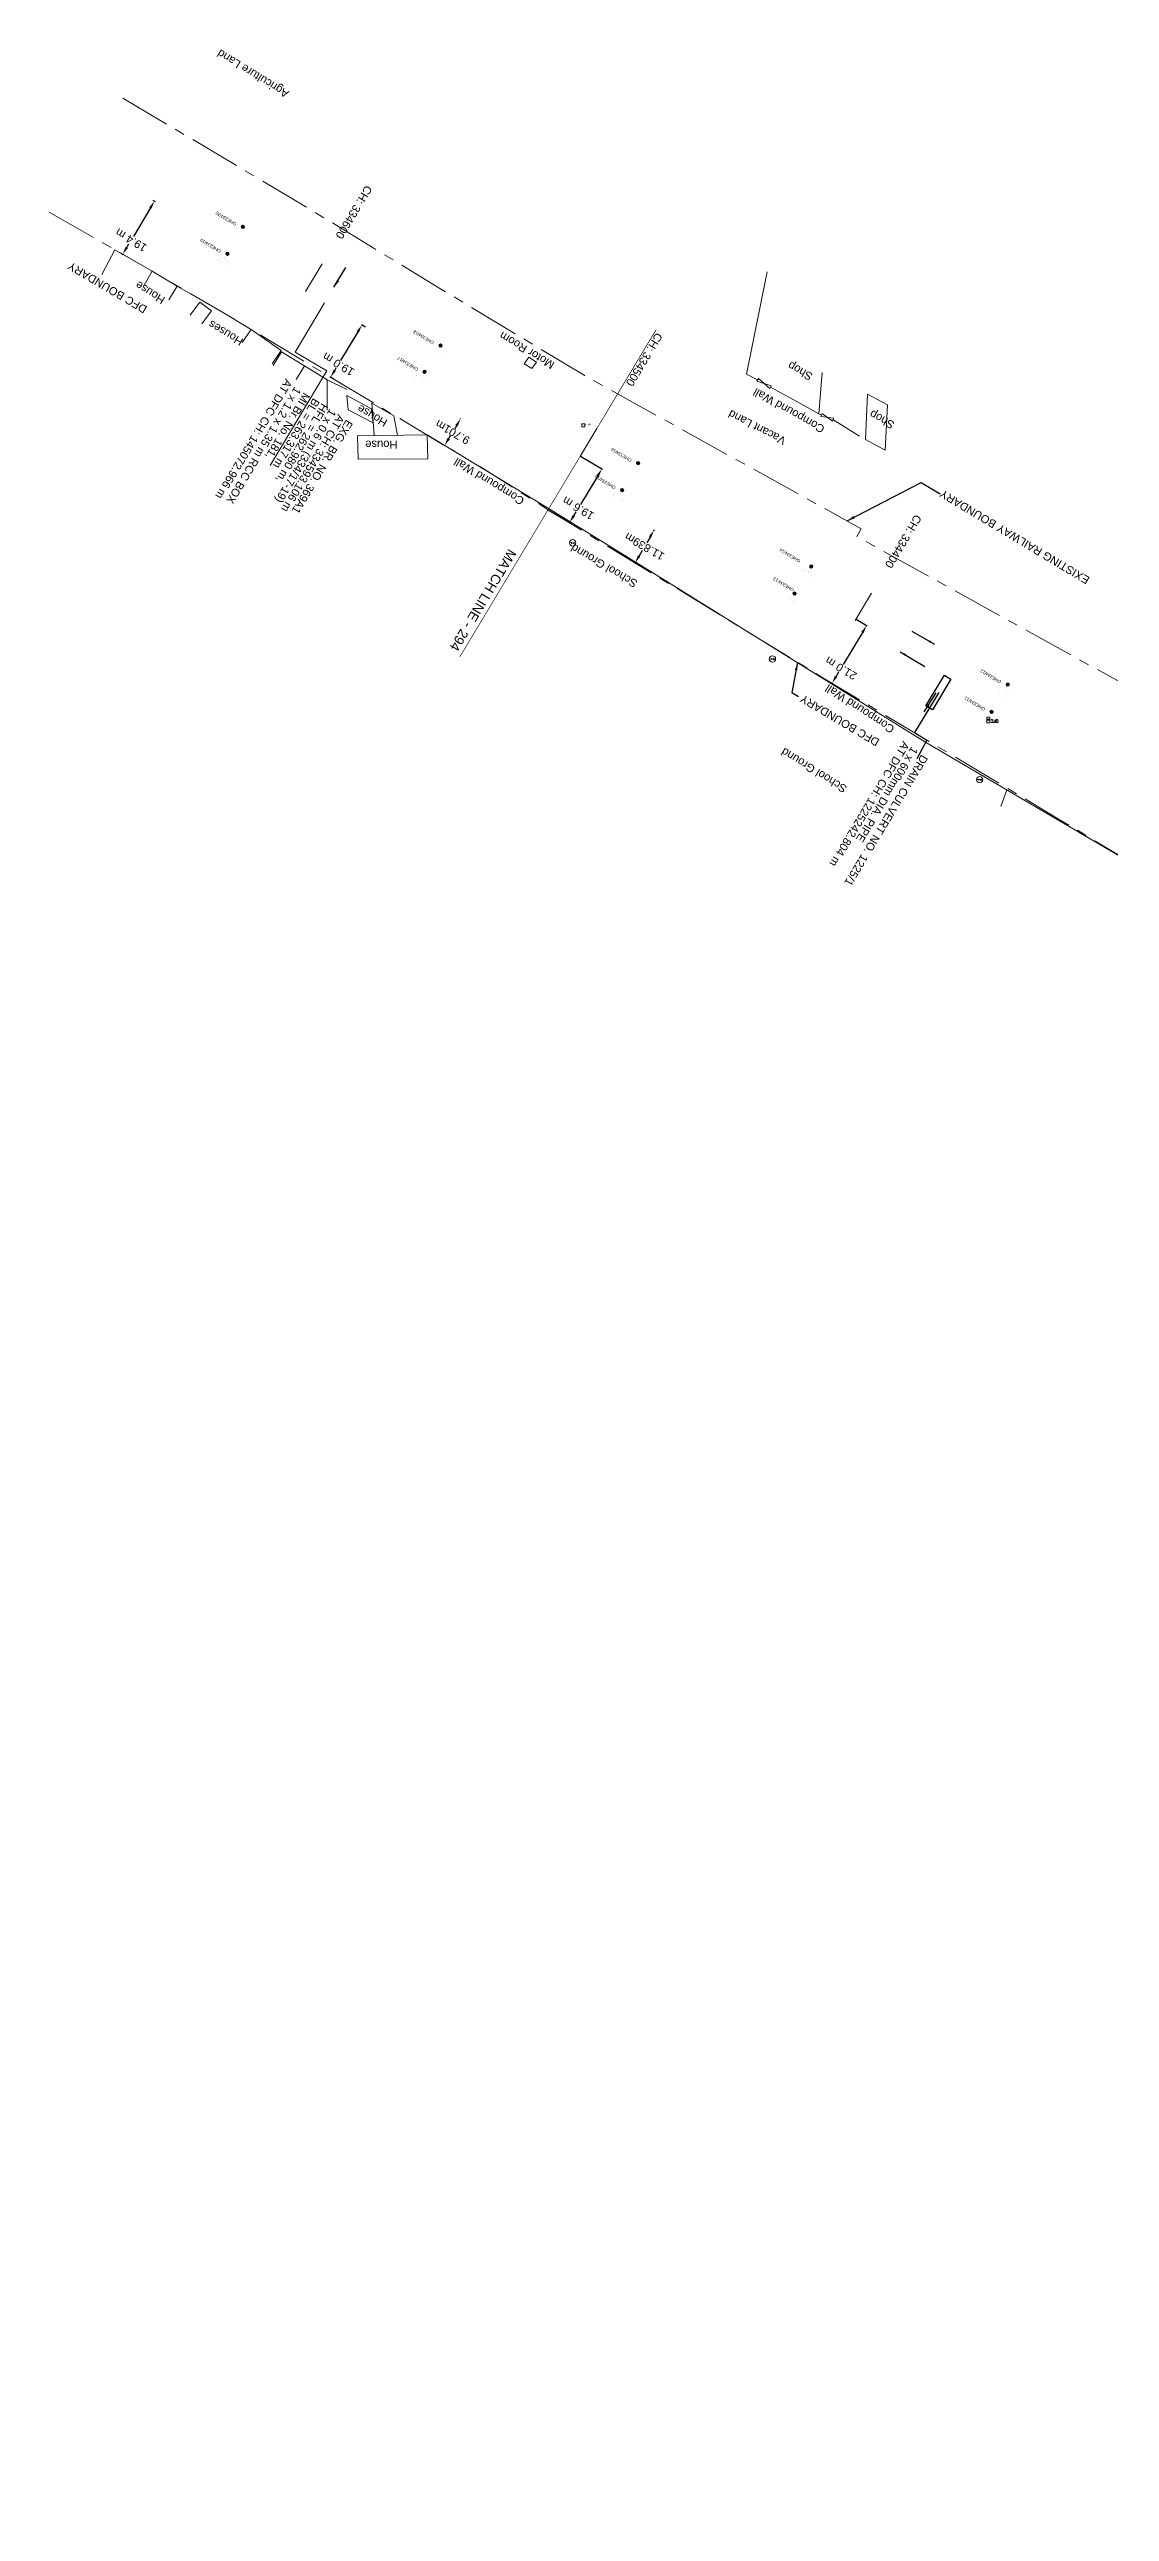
# Model space of a CAD drawing. Header units: metres. Extents: x -1651858 to 619161, y 795717 to 3398838.
# Drawn here: x 615815 to 616146, y 3398050 to 3398819 of the extents above; entities that cross this region are included whole.
import ezdxf
from ezdxf.enums import TextEntityAlignment as Align

# ---------------------------------------------------------------- set-up
doc = ezdxf.new("R2010")
doc.units = ezdxf.units.M
doc.header["$MEASUREMENT"] = 0
doc.linetypes.add('CENTER', pattern=[50.8, 31.75, -6.35, 6.35, -6.35])
doc.linetypes.add('PHANTOM2', pattern=[1.25, 0.625, -0.125, 0.125, -0.125, 0.125, -0.125])
doc.layers.get('Defpoints').update_dxf_attribs({"lineweight": 0})
for name, color, linetype, lineweight in [('Bounary Dim', 10, 'Continuous', 13), ('CANAL BOTTOM', 5, 'Continuous', 0), ('Commercial Building Semipucca', 251, 'Continuous', 0), ('Compound Wall', 251, 'Continuous', 0), ('DFCC BOUNDARY', 6, 'CENTER', 0), ('Electric Pole', 251, 'Continuous', 0), ('EXISTING BRIDGE DETAILS', 7, 'Continuous', 0), ('Existing Chainage', 7, 'Continuous', 0), ('Existing Railway Boundary', 7, 'CENTER', 0), ('flow direction', 7, 'Continuous', 0), ('Gate', 251, 'Continuous', 0), ('MATCH LINE', 7, 'Continuous', 0), ('Ofc Pillar', 251, 'Continuous', 0), ('OHE MAST', 8, 'Continuous', 0), ('OHE MAST TEXT', 8, 'Continuous', 0), ('Residential Building Pucca', 251, 'Continuous', 0), ('Side Details', 251, 'Continuous', 0), ('Tbm Pillar', 251, 'Continuous', 0), ('Text', 251, 'Continuous', 0)]:
    doc.layers.add(name, color=color, linetype=linetype, lineweight=lineweight)
doc.layers.add('DRAIN CULVERT', color=1, linetype='Continuous')
doc.styles.add('notes', font='romans.shx', dxfattribs={"height": 2})
doc.styles.get("Standard").update_dxf_attribs({"font": 'arial.ttf'})
doc.styles.add('Style-Arial', font='arial.ttf')
doc.styles.add('Text', font='arial.ttf', dxfattribs={"height": 2})
doc.dimstyles.new('DIM', dxfattribs={"dimtxt": 2.5, "dimasz": 2.5, "dimexe": 0.18, "dimexo": 0.0625, "dimgap": 0.09, "dimtad": 0, "dimtih": 1, "dimtoh": 1, "dimdec": 3, "dimzin": 0, "dimdsep": 46, "dimtxsty": 'Standard', "dimcen": 0.09, "dimadec": 0, "dimazin": 0, "dimtfac": 1, "dimtdec": 3, "dimtofl": 0, "dimtmove": 0, "dimatfit": 3, "dimfxl": 1, "dimtolj": 1, "dimtzin": 0, "dimarcsym": 0})
doc.dimstyles.new('ISO-25', dxfattribs={"dimtxt": 2.5, "dimasz": 2.5, "dimexe": 1.25, "dimexo": 0.625, "dimtad": 1, "dimtxsty": 'Standard', "dimcen": 2.5, "dimadec": 0, "dimazin": 0, "dimtfac": 1, "dimtmove": 0, "dimatfit": 3, "dimfxl": 1, "dimarcsym": 0})
doc.dimstyles.get("Standard").update_dxf_attribs({"dimtxt": 2.5, "dimasz": 0.18, "dimexe": 0.18, "dimexo": 0.0625, "dimgap": 0.09, "dimtad": 0, "dimtih": 1, "dimtoh": 1, "dimdec": 3, "dimzin": 0, "dimdsep": 46, "dimtxsty": 'Standard', "dimcen": 0.09, "dimadec": 0, "dimazin": 0, "dimtfac": 1, "dimtdec": 3, "dimtofl": 0, "dimtmove": 0, "dimatfit": 3, "dimfxl": 1, "dimtolj": 1, "dimtzin": 0, "dimarcsym": 0})

# ---------------------------------------------------------------- blocks, each defined once
blk = doc.blocks.new('GT')
at = {"layer": 'Gate'}
for p, q in [((-0.5, -0.5), (-0.5, 0.5)), ((-0.5, 0.5), (0.5, -0.5)), ((0.5, 0.5), (0.5, -0.5))]:
    blk.add_line(p, q, dxfattribs=at)
at = {"layer": 'Gate', "flags": 128}
blk.add_lwpolyline([(0.5, 0.5), (-0.5, -0.5)], dxfattribs=at)
blk = doc.blocks.new('EP')
at = {"extrusion": (0, 0, -1)}
blk.add_hatch(color=8, dxfattribs=at).paths.add_polyline_path([(-0.31, -0.24), (-0.94, -0.01), (-0.41, -0.1), (-0.43, 0.15), (0.21, -0.05), (0.21, 0.16), (0.93, -0.01), (0.31, 0.07), (0.31, -0.19), (-0.31, 0)])
at = {"color": 8}
for p, q in [((-0.93, -0.01), (-0.21, 0.16)), ((-0.31, 0.07), (-0.93, -0.01)), ((-0.31, -0.19), (-0.31, 0.07)), ((0.31, 0), (-0.31, -0.19)), ((-0.21, 0.16), (-0.21, -0.05)), ((-0.21, -0.05), (0.43, 0.15)), ((0.31, -0.24), (0.31, 0)), ((0.43, 0.15), (0.41, -0.1)), ((0.94, -0.01), (0.31, -0.24)), ((0.41, -0.1), (0.94, -0.01))]:
    blk.add_line(p, q, dxfattribs=at)
blk.add_circle((0, 0), 1, dxfattribs=at)
blk = doc.blocks.new('TBM')
at = {"const_width": 0.042, "flags": 128}
blk.add_lwpolyline([(0.84, -0.84), (-0.84, -0.84), (-0.84, 0.84), (0.84, 0.84), (0.84, -0.84)], close=True, dxfattribs=at)
blk.add_3dface([(0.5, -0.5), (-0.5, -0.5), (-0.5, 0.5), (0.5, 0.5)])
blk = doc.blocks.new('OFC')
at = {"ltscale": 5}
for p, q in [((-0.46, 0), (-0.46, 1.23)), ((-0.46, 0), (0.46, 0)), ((0.46, 0), (0.46, 1.23))]:
    blk.add_line(p, q, dxfattribs=at)
blk.add_arc((0, 1.36), 0.48, 343.89789, 196.10211, dxfattribs=at)
for points in [[(-0.34, 1.13, 1.23), (-0.34, 1.13), (-0.34, 0.77), (-0.34, 0.77, 1.23)], [(0.38, 1.13, 1.23), (0.38, 1.13), (-0.34, 1.13), (-0.34, 1.13, 1.23)], [(0.38, 1.13), (0.38, 0.77), (-0.34, 0.77), (-0.34, 1.13)], [(0.38, 0.77, 1.23), (0.38, 1.13, 1.23), (-0.34, 1.13, 1.23), (-0.34, 0.77, 1.23)], [(-0.34, 0.77, 1.23), (-0.34, 0.77), (0.38, 0.77), (0.38, 0.77, 1.23)], [(0.38, 0.77, 1.23), (0.38, 0.77), (0.38, 1.13), (0.38, 1.13, 1.23)]]:
    blk.add_3dface(points)
at = {"ltscale": 5, "style": 'notes'}
blk.add_text('OFC', height=0.246, rotation=0, dxfattribs=at).set_placement((-0.33, 0.84))
at = {"style": 'notes'}
blk.add_text('OFC', height=0.937, rotation=180, dxfattribs=at).set_placement((3.2, 0.99, -359.18))
blk = doc.blocks.new('OHE MAST')
h = blk.add_hatch(color=256)
edge = h.paths.add_edge_path()
edge.add_arc((0, 0), 0.514, 0, 360)
at = {"const_width": 0.01, "flags": 128}
for points in [[(1.5, 3.5), (1.5, 2), (-1.5, 2), (-1.5, 3.5)], [(0, 2), (0, 0)]]:
    blk.add_lwpolyline(points, dxfattribs=at)
blk.add_circle((0, 0), 0.514)
blk = doc.blocks.new('*D38')
at = {"layer": 'Bounary Dim', "color": 0, "lineweight": -2, "transparency": 16777216}
for p, q in [((616003.65, 3398668.84), (616003.99, 3398668.65)), ((615999.16, 3398660.65), (616000.19, 3398662.43)), ((616002.58, 3398666.57), (616001.55, 3398664.8)), ((615997.73, 3398658.59), (615998.06, 3398658.4))]:
    blk.add_line(p, q, dxfattribs=at)
at = {"layer": 'Bounary Dim', "color": 0, "transparency": 16777216}
for points in [[(616002.22, 3398666.78), (616002.94, 3398666.36), (616003.83, 3398668.74)], [(615998.8, 3398660.86), (615999.52, 3398660.44), (615997.91, 3398658.49)]]:
    blk.add_solid(points, dxfattribs=at)
at = {"layer": 'Defpoints', "color": 0, "transparency": 16777216}
for p in [(616003.59, 3398668.87), (616003.83, 3398668.74), (615997.67, 3398658.62)]:
    blk.add_point(p, dxfattribs=at)
at = {"layer": 'Bounary Dim', "color": 0, "transparency": 16777216, "insert": (616000.87, 3398663.61), "char_height": 2.5, "attachment_point": 5, "rotation": 150}
blk.add_mtext('\\A1;11.839m', dxfattribs=at)
blk = doc.blocks.new('*D39')
at = {"layer": 'Bounary Dim', "color": 0, "lineweight": -2, "transparency": 16777216}
for p, q in [((615942.15, 3398701.35), (615941.64, 3398700.51)), ((615943.4, 3398703.52), (615943.27, 3398703.59)), ((615938.41, 3398695.19), (615938.29, 3398695.27)), ((615939.73, 3398697.32), (615940.24, 3398698.16))]:
    blk.add_line(p, q, dxfattribs=at)
at = {"layer": 'Bounary Dim', "color": 0, "transparency": 16777216}
for points in [[(615941.79, 3398701.57), (615942.5, 3398701.14), (615943.43, 3398703.5)], [(615939.37, 3398697.53), (615940.09, 3398697.11), (615938.45, 3398695.18)]]:
    blk.add_solid(points, dxfattribs=at)
at = {"layer": 'Defpoints', "color": 0, "transparency": 16777216}
for p in [(615943.43, 3398703.5), (615943.45, 3398703.48), (615938.47, 3398695.16)]:
    blk.add_point(p, dxfattribs=at)
at = {"layer": 'Bounary Dim', "color": 0, "transparency": 16777216, "insert": (615940.94, 3398699.34), "char_height": 2.5, "attachment_point": 5, "rotation": 150}
blk.add_mtext('\\A1;9.701m', dxfattribs=at)
blk = doc.blocks.new('*D30')
at = {"layer": 'Defpoints', "color": 0, "linetype": 'ByBlock', "ltscale": 5, "transparency": 16777216}
for p in [(616066.86, 3398640.91), (616070.2, 3398638.92), (616056.07, 3398622.88)]:
    blk.add_point(p, dxfattribs=at)
at = {"layer": 'DFCC BOUNDARY', "color": 0, "linetype": 'ByBlock', "lineweight": -2, "ltscale": 5, "transparency": 16777216}
for p, q in [((616066.92, 3398640.88), (616070.35, 3398638.82)), ((616068.91, 3398636.77), (616062.92, 3398626.76)), ((616056.12, 3398622.85), (616059.55, 3398620.79)), ((616060.68, 3398623.03), (616061.51, 3398624.42))]:
    blk.add_line(p, q, dxfattribs=at)
at = {"layer": 'DFCC BOUNDARY', "color": 0, "linetype": 'ByBlock', "ltscale": 5, "transparency": 16777216}
for points in [[(616068.55, 3398636.99), (616069.27, 3398636.56), (616070.2, 3398638.92)], [(616060.33, 3398623.24), (616061.04, 3398622.81), (616059.4, 3398620.88)]]:
    blk.add_solid(points, dxfattribs=at)
at = {"layer": 'DFCC BOUNDARY', "color": 0, "linetype": 'ByBlock', "ltscale": 5, "transparency": 16777216, "insert": (616062.22, 3398625.59), "char_height": 2.5, "attachment_point": 5, "rotation": 149}
blk.add_mtext('\\A1;21.0 m', dxfattribs=at)
blk = doc.blocks.new('*D31')
at = {"layer": 'Defpoints', "color": 0, "linetype": 'ByBlock', "ltscale": 5, "transparency": 16777216}
for p in [(615980.86, 3398691.9), (615987.56, 3398687.87), (615970.76, 3398675.1)]:
    blk.add_point(p, dxfattribs=at)
at = {"layer": 'DFCC BOUNDARY', "color": 0, "linetype": 'ByBlock', "lineweight": -2, "ltscale": 5, "transparency": 16777216}
for p, q in [((615980.92, 3398691.87), (615987.71, 3398687.78)), ((615986.27, 3398685.73), (615980.89, 3398676.78)), ((615970.81, 3398675.07), (615977.61, 3398670.98)), ((615978.75, 3398673.21), (615979.48, 3398674.43))]:
    blk.add_line(p, q, dxfattribs=at)
at = {"layer": 'DFCC BOUNDARY', "color": 0, "linetype": 'ByBlock', "ltscale": 5, "transparency": 16777216}
for points in [[(615985.91, 3398685.94), (615986.63, 3398685.52), (615987.56, 3398687.87)], [(615978.39, 3398673.43), (615979.1, 3398673), (615977.46, 3398671.07)]]:
    blk.add_solid(points, dxfattribs=at)
at = {"layer": 'DFCC BOUNDARY', "color": 0, "linetype": 'ByBlock', "ltscale": 5, "transparency": 16777216, "insert": (615980.18, 3398675.61), "char_height": 2.5, "attachment_point": 5, "rotation": 149}
blk.add_mtext('\\A1;19.6 m', dxfattribs=at)
blk = doc.blocks.new('*D32')
at = {"layer": 'Defpoints', "color": 0, "linetype": 'ByBlock', "ltscale": 5, "transparency": 16777216}
for p in [(615912.62, 3398732.81), (615913.82, 3398732.09), (615904.05, 3398715.79)]:
    blk.add_point(p, dxfattribs=at)
at = {"layer": 'DFCC BOUNDARY', "color": 0, "linetype": 'ByBlock', "lineweight": -2, "ltscale": 5, "transparency": 16777216}
for p, q in [((615911.34, 3398730.66), (615905.98, 3398721.73)), ((615913.76, 3398732.12), (615912.47, 3398732.9)), ((615904, 3398715.82), (615902.7, 3398716.6)), ((615904.14, 3398718.65), (615904.58, 3398719.39))]:
    blk.add_line(p, q, dxfattribs=at)
at = {"layer": 'DFCC BOUNDARY', "color": 0, "linetype": 'ByBlock', "ltscale": 5, "transparency": 16777216}
for points in [[(615910.98, 3398730.88), (615911.69, 3398730.45), (615912.62, 3398732.81)], [(615903.78, 3398718.87), (615904.5, 3398718.44), (615902.85, 3398716.51)]]:
    blk.add_solid(points, dxfattribs=at)
at = {"layer": 'DFCC BOUNDARY', "color": 0, "linetype": 'ByBlock', "ltscale": 5, "transparency": 16777216, "insert": (615905.28, 3398720.56), "char_height": 2.5, "attachment_point": 5, "rotation": 149}
blk.add_mtext('\\A1;19.0 m', dxfattribs=at)
blk = doc.blocks.new('*D33')
at = {"layer": 'Defpoints', "color": 0, "linetype": 'ByBlock', "ltscale": 5, "transparency": 16777216}
for p in [(615847.31, 3398771.88), (615847.87, 3398771.55), (615837.36, 3398755.25)]:
    blk.add_point(p, dxfattribs=at)
at = {"layer": 'DFCC BOUNDARY', "color": 0, "linetype": 'ByBlock', "lineweight": -2, "ltscale": 5, "transparency": 16777216}
for p, q in [((615846.59, 3398769.4), (615841.28, 3398760.52)), ((615847.36, 3398771.85), (615848.03, 3398771.45)), ((615837.41, 3398755.22), (615838.08, 3398754.82)), ((615839.2, 3398757.06), (615839.87, 3398758.18))]:
    blk.add_line(p, q, dxfattribs=at)
at = {"layer": 'DFCC BOUNDARY', "color": 0, "linetype": 'ByBlock', "ltscale": 5, "transparency": 16777216}
for points in [[(615846.23, 3398769.61), (615846.94, 3398769.19), (615847.87, 3398771.55)], [(615838.85, 3398757.27), (615839.56, 3398756.85), (615837.92, 3398754.91)]]:
    blk.add_solid(points, dxfattribs=at)
at = {"layer": 'DFCC BOUNDARY', "color": 0, "linetype": 'ByBlock', "ltscale": 5, "transparency": 16777216, "insert": (615840.57, 3398759.35), "char_height": 2.5, "attachment_point": 5, "rotation": 149}
blk.add_mtext('\\A1;19.4 m', dxfattribs=at)

msp = doc.modelspace()

# ---------------------------------------------------------------- linework, layer by layer
at = {"layer": 'Commercial Building Semipucca'}
for points in [[(615964.7196, 3398722.7339), (615967.1618, 3398721.2487), (615965.692, 3398719.2447), (615963.2497, 3398720.7299)], [(616076.0225, 3398693.7432), (616069.8636, 3398697.0752), (616070.4936, 3398711.262), (616076.6917, 3398707.9087)]]:
    msp.add_3dface(points, dxfattribs=at)
at = {"layer": 'Compound Wall', "flags": 128}
for points in [[(615847.191, 3398749.5972), (615835.4961, 3398756.3215), (615831.4529, 3398748.6386)], [(615854.9573, 3398744.9354), (615868.9093, 3398736.9504)], [(616039.1638, 3398749.4172), (616032.7335, 3398717.446), (616036.1576, 3398715.647)], [(615868.9093, 3398736.9504), (615878.0645, 3398731.4081)], [(615894.6766, 3398720.0657), (615901.8088, 3398715.7166), (615901.7818, 3398706.2549)], [(615907.902, 3398712.7185), (615901.8088, 3398715.7166)], [(616055.3369, 3398705.0887), (616056.2886, 3398717.9306)], [(616040.2059, 3398713.3843), (616048.1786, 3398709.0698), (616055.3369, 3398705.0887), (616056.095, 3398704.6906)], [(616059.7126, 3398703.2932), (616068.0143, 3398698.0619)], [(615933.002, 3398698.5462), (615972.4256, 3398674.5651), (616005.3543, 3398654.2252), (616088.3818, 3398602.6288), (616156.8342, 3398562.4438), (616209.3166, 3398531.5873)], [(616114.0389, 3398587.5668), (616112.083, 3398582.3952)]]:
    msp.add_lwpolyline(points, dxfattribs=at)
at = {"layer": 'DFCC BOUNDARY', "lineweight": 0, "ltscale": 0.5, "flags": 128}
msp.add_lwpolyline([(615815.014, 3398768.0614), (615835.4961, 3398756.3215), (615847.191, 3398749.5972), (615868.9093, 3398736.9504), (615885.3091, 3398727.0081), (615901.9021, 3398717.0798), (615922.1884, 3398704.9199), (615942.5882, 3398692.6919), (615949.6278, 3398688.4701), (615970.7591, 3398675.0974), (616056.0656, 3398622.8799), (616072.3874, 3398613.1076), (616096.3103, 3398598.7845), (616113.4533, 3398588.5045), (616130.3605, 3398578.3659), (616151.0552, 3398565.9857), (616158.9536, 3398561.2607), (616228.0059, 3398520.8509), (616231.2289, 3398518.906), (616247.3195, 3398509.2733), (616283.9979, 3398487.3031), (616304.6518, 3398474.9256), (616326.9405, 3398461.5588), (616349.7841, 3398447.8593), (616371.1383, 3398435.0259), (616392.4976, 3398422.1893), (616399.5331, 3398417.955), (616399.5239, 3398417.9398)], dxfattribs=at)
at = {"layer": 'DRAIN CULVERT'}
msp.add_lwpolyline([(616090.8106, 3398612.5998), (616088.7533, 3398613.8358), (616094.4914, 3398623.4607), (616096.5487, 3398622.2247)], close=True, dxfattribs=at)
msp.add_lwpolyline([(616092.7097, 3398618.0408), (616085.1128, 3398605.4887), (616089.0493, 3398603.1062), (616085.8592, 3398597.2888)], dxfattribs=at)
at = {"layer": 'EXISTING BRIDGE DETAILS', "linetype": 'Continuous', "lineweight": 0, "flags": 128}
msp.add_lwpolyline([(615900.9808, 3398739.7725), (615891.7709, 3398724.38), (615901.6342, 3398718.4785), (615883.957, 3398688.9347)], dxfattribs=at)
at = {"layer": 'Existing Chainage', "linetype": 'Continuous', "lineweight": 13, "flags": 128}
for points in [[(615900.1991, 3398751.8936), (615895.0646, 3398743.3124)], [(615985.9832, 3398700.4822), (615980.8399, 3398691.9062)], [(616071.7331, 3398649.0482), (616066.5962, 3398640.4684)]]:
    msp.add_lwpolyline(points, dxfattribs=at)
at = {"layer": 'Existing Railway Boundary', "ltscale": 0.5, "flags": 128}
msp.add_lwpolyline([(615837.9764, 3398803.7151), (615849.5142, 3398796.835), (615894.7969, 3398769.958), (615937.4983, 3398743.942), (615981.9902, 3398717.098), (616068.5113, 3398669.173), (616067.1408, 3398666.777), (616155.2607, 3398617.97), (616241.8019, 3398557.182), (616565.2008, 3398392.086), (616565.2008, 3398392.086), (616804.6072, 3398248.331), (616912.456, 3398182.568), (616957.6006, 3398155.162), (616991.8302, 3398135.404), (617436.1711, 3397855.952)], dxfattribs=at)
at = {"layer": 'MATCH LINE', "linetype": 'PHANTOM2', "ltscale": 15, "const_width": 0.2}
msp.add_lwpolyline([(616004.5276, 3398731.4037), (615943.2178, 3398629.1747)], dxfattribs=at)
at = {"layer": 'Residential Building Pucca', "flags": 128}
for points in [[(615844.6185, 3398745.3115), (615847.191, 3398749.5972), (615854.9573, 3398744.9354), (615852.3847, 3398740.6497)], [(615859.0532, 3398735.8902), (615862.0265, 3398739.9083), (615865.6563, 3398737.2222), (615862.683, 3398733.2042)], [(615875.1936, 3398727.3163), (615878.0645, 3398731.4081), (615887.4564, 3398724.8187), (615884.5855, 3398720.7268)], [(615884.8863, 3398720.195), (615887.4947, 3398724.459), (615894.6766, 3398720.0657), (615892.0682, 3398715.8017)], [(615916.4876, 3398698.2945), (615915.7094, 3398708.3518), (615922.6272, 3398704.4107), (615923.7461, 3398698.4051)]]:
    msp.add_lwpolyline(points, dxfattribs=at)
at = {"layer": 'Residential Building Pucca'}
for points in [[(615908.3655, 3398706.3626), (615907.9034, 3398710.7749), (615915.6462, 3398706.661), (615916.1083, 3398702.2487)], [(615911.4424, 3398690.8808), (615911.2605, 3398698.2148), (615933.002, 3398698.5462), (615933.1884, 3398691.0267)]]:
    msp.add_3dface(points, dxfattribs=at)

# ---------------------------------------------------------------- block references
at = {"layer": 'Electric Pole'}
for p in [(615978.4201, 3398664.7635), (615978.4201, 3398664.7635), (616040.7983, 3398628.4787), (616040.7983, 3398628.4787), (616105.5208, 3398590.7952), (616105.5208, 3398590.7952)]:
    msp.add_blockref('EP', p, dxfattribs=at)
at = {"layer": 'Gate'}
for p, xscale, yscale, zscale, rotation in [((616038.1818, 3398714.5156), 4.63774815647648, 0.9997078268975733, 2.153228536688414, 330.416304841898), ((616057.9038, 3398703.9919), 3.87812038103544, 0.9997078268975732, 1.969006678143101, 338.4163048434611)]:
    msp.add_blockref('GT', p, dxfattribs=dict(at, xscale=xscale, yscale=yscale, zscale=zscale, rotation=rotation))
at = {"layer": 'Ofc Pillar'}
msp.add_blockref('OFC', (616108.1836, 3398608.5607), dxfattribs=at)
at = {"layer": 'OHE MAST', "color": 2, "rotation": 149.0208306544455}
for p in [(615875.4543, 3398763.4769), (615870.6167, 3398755.079), (615937.1747, 3398726.4054), (615932.173, 3398718.1975), (615998.8404, 3398689.6982), (615993.8532, 3398681.2577), (616052.9084, 3398657.3959), (616047.7213, 3398648.93), (616114.2622, 3398620.4676), (616109.2503, 3398611.9551)]:
    msp.add_blockref('OHE MAST', p, dxfattribs=at)
at = {"layer": 'Tbm Pillar'}
msp.add_blockref('TBM', (615981.7788, 3398701.4651), dxfattribs=at)

# ---------------------------------------------------------------- texts
at = {"layer": 'DFCC BOUNDARY', "linetype": 'Continuous', "ltscale": 5}
for p in [(615845.8021, 3398738.4547), (616074.4627, 3398603.2431)]:
    msp.add_text('DFC BOUNDARY', height=2.5, rotation=149.3990418, dxfattribs=at).set_placement(p)
at = {"layer": 'DRAIN CULVERT'}
for s, p in [('AT DFC CH: 1225242.804 m', (616081.5988, 3398602.9957)), ('1 x 600mm DIA. PIPE', (616084.2882, 3398601.3073)), ('DRAIN CULVERT NO. 1225/1', (616087.3314, 3398598.8218))]:
    msp.add_text(s, height=2.5, rotation=238.962938, dxfattribs=at).set_placement(p)
at = {"layer": 'EXISTING BRIDGE DETAILS', "color": 10}
for s, p in [('AT DFC CH: 145072.966 m', (615888.8323, 3398716.208)), ('1 x 1.2 x 1.35 m RCC BOX', (615891.6827, 3398713.7156)), ('MI Br. No. 181, ', (615894.4525, 3398711.962))]:
    msp.add_text(s, height=2.5, rotation=239, dxfattribs=at).set_placement(p)
at = {"layer": 'EXISTING BRIDGE DETAILS'}
for s, p in [('BL = 263.317 m', (615897.4658, 3398710.1815)), ('1 x 0.6 m (334/17-19)', (615902.6273, 3398706.8162)), ('HFL = 262.980 m,', (615900.1007, 3398708.5885)), ('AT CH: 334593.106 m', (615905.208, 3398705.1335)), ('EXG. BR. NO. 369A1 ', (615907.7888, 3398703.4509))]:
    msp.add_text(s, height=2.5, rotation=239, dxfattribs=at).set_placement(p)
at = {"layer": 'Existing Chainage', "lineweight": 0, "char_height": 2.5, "attachment_point": 6, "line_spacing_factor": 0.6, "style": 'Style-Arial'}
for s, insert, rotation in [('CH: 334600', (615905.3335, 3398760.0581), 239.1062683), ('CH: 334500', (615995.9917, 3398714.0396), 239.0476079), ('CH: 334400', (616076.87, 3398657.2113), 239.0901063)]:
    msp.add_mtext(s, dxfattribs=dict(at, insert=insert, rotation=rotation))
at = {"layer": 'Existing Railway Boundary', "linetype": 'Continuous', "ltscale": 5}
msp.add_text('EXISTING RAILWAY BOUNDARY', height=2.5, rotation=149, dxfattribs=at).set_placement((616140.1007, 3398653.846))
at = {"layer": 'MATCH LINE', "linetype": 'Continuous'}
msp.add_text('MATCH LINE - 294', height=3, rotation=239.0346667, dxfattribs=at).set_placement((615958.4627, 3398663.0868))
at = {"layer": 'OHE MAST TEXT'}
for s, p in [('OHE334/20', (615873.5667, 3398764.6043)), ('OHE334/19', (615868.7483, 3398756.1773)), ('OHE334/18', (615935.2767, 3398727.5593)), ('OHE334/17', (615930.3297, 3398719.2583)), ('OHE334/16', (615996.986, 3398690.7893)), ('OHE334/15', (615991.9768, 3398682.3123)), ('OHE334/14', (616049.6512, 3398659.3825)), ('OHE334/13', (616047.6786, 3398650.3503)), ('OHE334/12', (616112.3778, 3398621.5983)), ('OHE334/11', (616107.3715, 3398613.0743))]:
    msp.add_text(s, height=1, rotation=149, dxfattribs=at).set_placement(p)
at = {"layer": 'Side Details'}
msp.add_text('Agriculture Land', height=2.5, rotation=148.3230405, dxfattribs=at).set_placement((615890.0881, 3398805.7316))
at = {"layer": 'Tbm Pillar'}
msp.add_text('PILLAR', height=0.5, dxfattribs=at).set_placement((615981.7788, 3398701.465))
at = {"layer": 'Text', "style": 'Text'}
for s, rotation, p in [('House', 147.5173887, (615846.4846, 3398742.9232)), ('Houses', 148.8889047, (615870.0982, 3398730.2919)), ('Motor Room', 149.2020852, (615964.1295, 3398724.8988)), ('Shop', 150.627685, (616049.4558, 3398718.4166)), ('House', 149.9614794, (615915.8366, 3398704.4434)), ('Compound Wall', 150.6288867, (616045.9494, 3398706.0802)), ('Shop', 151.0256972, (616074.9801, 3398703.2682)), ('House', 179.9538529, (615918.7138, 3398695.4149)), ('Compound Wall', 148.5184523, (615952.3275, 3398683.9571)), ('School Ground', 149.5823421, (615988.2453, 3398657.5888)), ('Compound Wall', 147.0128792, (616068.0736, 3398612.913)), ('School Ground', 148.1567158, (616053.771, 3398593.6977))]:
    msp.add_text(s, height=2.5, rotation=rotation, dxfattribs=at).set_placement(p, align=Align.MIDDLE_CENTER)
at = {"layer": 'Text'}
msp.add_text('Vacant Land', height=2.5, rotation=152.7049742, dxfattribs=at).set_placement((616045.2874, 3398697.4369))

# ---------------------------------------------------------------- dimensions: what is measured, and where the dimension line sits
at = {"layer": 'Bounary Dim'}
for p1, p2, distance, picture, middle in [((615938.4681, 3398695.1616), (615943.4518, 3398703.4848), 0.0261, '*D39', (615940.9375, 3398699.3366)), ((615997.67197, 3398658.62356), (616003.59481, 3398668.87393), -0.27338, '*D38', (616000.87009, 3398663.61198))]:
    dim = msp.add_aligned_dim(p1=p1, p2=p2, distance=distance, dimstyle='Standard', override={"dimtxt": 2.5, "dimasz": 2.5, "dimdsep": 0, "dimpost": 'm', "dimtmove": 2}, dxfattribs=at)
    dim.commit()
    dim.dimension.update_dxf_attribs({"geometry": picture, "text_midpoint": middle, "text_rotation": 150})
at = {"layer": 'DFCC BOUNDARY', "linetype": 'ByBlock', "ltscale": 5}
for base, p1, p2, angle, picture, middle in [((615847.8706, 3398771.546), (615837.3608, 3398755.2494), (615847.3099, 3398771.8814), 59.1125552, '*D33', (615840.5744, 3398759.3489)), ((615912.6227, 3398732.8056), (615904.0502, 3398715.7922), (615913.8186, 3398732.0888), 59.0608929, '*D32', (615905.2814, 3398720.5582)), ((615987.5602, 3398687.8725), (615970.7591, 3398675.0974), (615980.8619, 3398691.8999), 58.983156, '*D31', (615980.1846, 3398675.6057)), ((616070.1961, 3398638.9173), (616056.0656, 3398622.8799), (616066.8625, 3398640.9132), 59.0901063, '*D30', (616062.2154, 3398625.5876))]:
    dim = msp.add_linear_dim(base=base, p1=p1, p2=p2, angle=angle, dimstyle='DIM', override={"dimtad": 3, "dimdec": 1, "dimpost": ' m'}, dxfattribs=at)
    dim.commit()
    dim.dimension.update_dxf_attribs({"geometry": picture, "text_midpoint": middle, "dimtype": 129, "text_rotation": 149})

# ---------------------------------------------------------------- leaders
at = {"layer": 'CANAL BOTTOM'}
msp.add_leader([(615903.9019, 3398744.5949, 0.0288), (615907.6054, 3398750.7457, 0.0288)], dimstyle='ISO-25', override={"dimtxt": 3, "dimasz": 2.5, "dimgap": 0.625, "dimtad": 0, "dimdec": 3, "dimzin": 2, "dimtdec": 3}, dxfattribs=at)
at = {"layer": 'DFCC BOUNDARY', "linetype": 'Continuous', "lineweight": 0, "ltscale": 5}
msp.add_leader([(616048.6734, 3398627.4048), (616046.8539, 3398618.0411), (616048.9729, 3398616.8069)], dimstyle='ISO-25', override={"dimtxt": 0.5, "dimtad": 0}, dxfattribs=at)
at = {"layer": 'DRAIN CULVERT'}
msp.add_leader([(616088.1693, 3398611.9305, 0.011), (616091.8806, 3398617.9288, -0.0165)], dimstyle='ISO-25', override={"dimtxt": 3, "dimasz": 2.5, "dimgap": 0.625, "dimtad": 0, "dimdec": 3, "dimzin": 2, "dimtdec": 3}, dxfattribs=at)
at = {"layer": 'Existing Railway Boundary', "linetype": 'Continuous', "ltscale": 5}
msp.add_leader([(616064.0956, 3398671.6189), (616087.2413, 3398683.6661), (616093.1596, 3398680.1011)], dimstyle='ISO-25', override={"dimtxt": 0.5, "dimtad": 0}, dxfattribs=at)
at = {"layer": 'flow direction', "lineweight": 0}
for points in [[(616080.7352, 3398630.7416), (616088.3502, 3398626.113)], [(616091.4756, 3398633.0556), (616084.473, 3398637.0996)]]:
    msp.add_leader(points, dimstyle='ISO-25', override={"dimtxt": 0.5, "dimasz": 2, "dimtad": 0}, dxfattribs=at)

doc.saveas('drawing.dxf')
